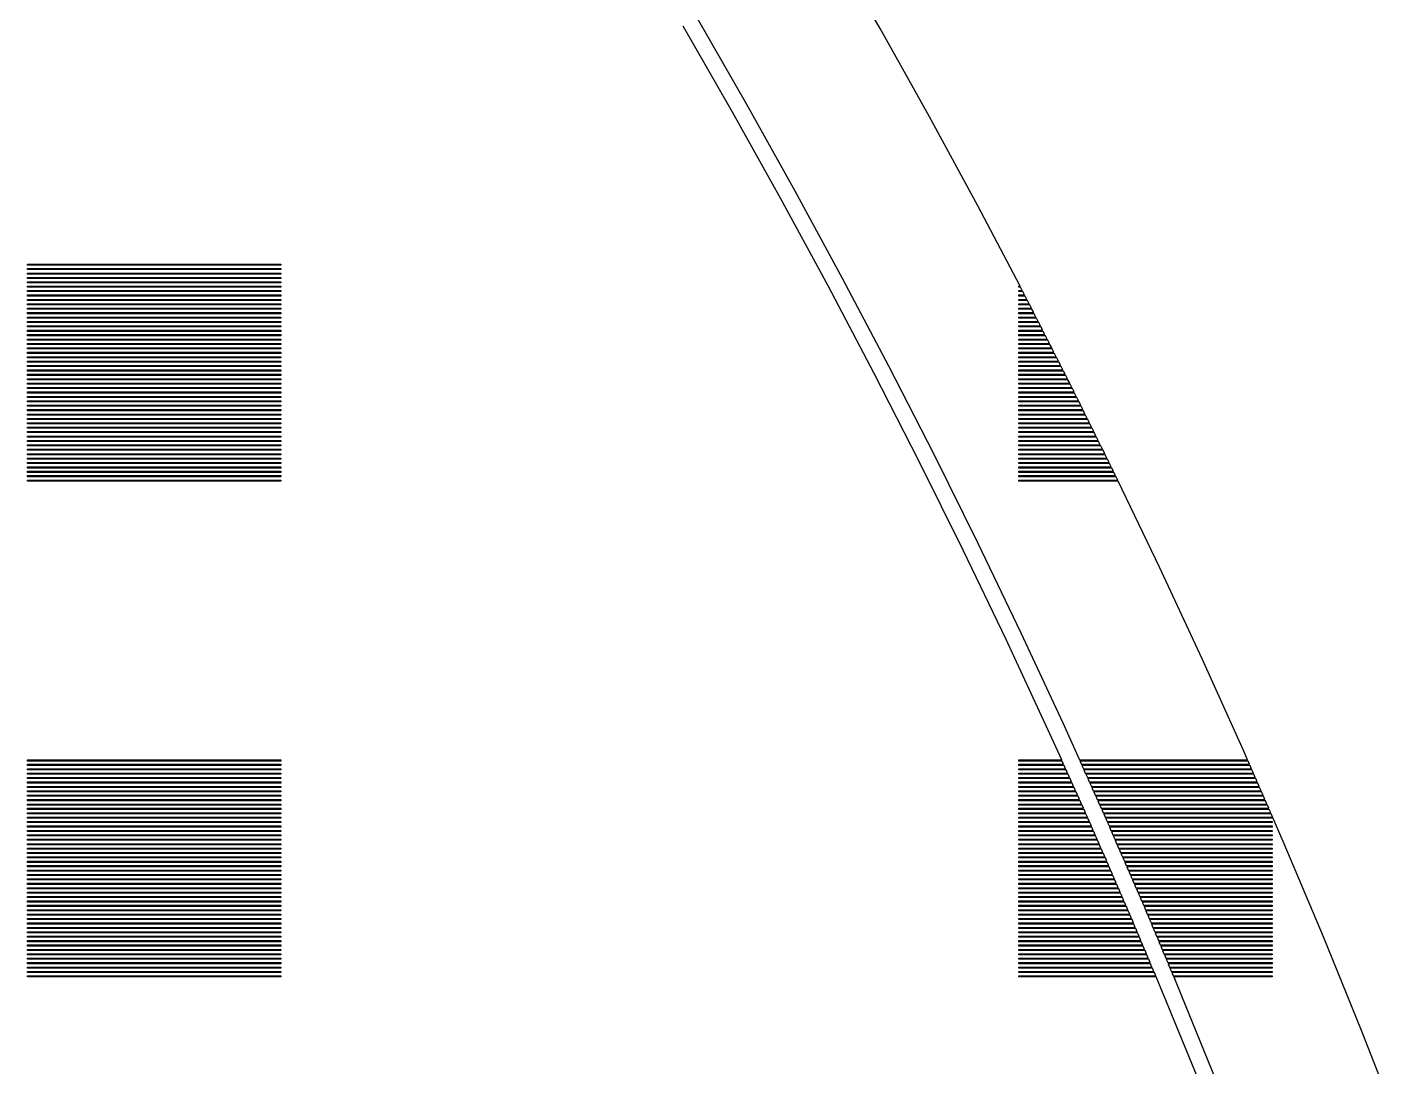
# Model space of a CAD drawing. Extents: x 40 to 187, y -3 to 150.
# Drawn here: x 169.09 to 181.81, y 101.7 to 111.34 of the extents above; entities that cross this region are included whole.
import ezdxf

# ---------------------------------------------------------------- set-up
doc = ezdxf.new("R2010")
doc.units = 0

msp = doc.modelspace()

# ---------------------------------------------------------------- linework, layer by layer
for p, q in [((177.002, 111.334), (176.535, 112.148)), ((175.304, 111.43), (175.763, 110.632)), ((175.632, 110.558), (175.174, 111.355)), ((177.46, 110.514), (177.002, 111.334)), ((175.763, 110.632), (176.212, 109.827)), ((176.08, 109.755), (175.632, 110.558)), ((177.908, 109.689), (177.46, 110.514)), ((176.519, 108.947), (176.08, 109.755)), ((176.212, 109.827), (176.651, 109.017)), ((178.301, 108.943), (177.908, 109.689)), ((169.087, 109.137), (169.087, 109.147)), ((169.087, 109.147), (171.439, 109.147)), ((171.439, 109.137), (169.087, 109.137)), ((169.087, 109.096), (169.087, 109.106)), ((169.087, 109.106), (171.439, 109.106)), ((171.439, 109.096), (169.087, 109.096)), ((171.439, 109.147), (171.439, 109.137)), ((171.439, 109.106), (171.439, 109.096)), ((169.087, 109.055), (169.087, 109.065)), ((169.087, 109.065), (171.439, 109.065)), ((171.439, 109.055), (169.087, 109.055)), ((169.087, 109.014), (169.087, 109.024)), ((169.087, 109.024), (171.439, 109.024)), ((171.439, 109.014), (169.087, 109.014)), ((169.087, 108.973), (169.087, 108.984)), ((169.087, 108.984), (171.439, 108.984)), ((171.439, 108.973), (169.087, 108.973)), ((171.439, 109.065), (171.439, 109.055)), ((171.439, 109.024), (171.439, 109.014)), ((171.439, 108.984), (171.439, 108.973)), ((176.651, 109.017), (177.08, 108.202)), ((169.087, 108.932), (169.087, 108.943)), ((169.087, 108.943), (171.439, 108.943)), ((171.439, 108.932), (169.087, 108.932)), ((169.087, 108.892), (169.087, 108.902)), ((169.087, 108.902), (171.439, 108.902)), ((171.439, 108.892), (169.087, 108.892)), ((169.087, 108.851), (169.087, 108.861)), ((169.087, 108.861), (171.439, 108.861)), ((171.439, 108.851), (169.087, 108.851)), ((171.439, 108.943), (171.439, 108.932)), ((171.439, 108.902), (171.439, 108.892)), ((171.439, 108.861), (171.439, 108.851)), ((176.947, 108.133), (176.519, 108.947)), ((178.29, 108.932), (178.29, 108.943)), ((178.29, 108.943), (178.301, 108.943)), ((178.306, 108.932), (178.29, 108.932)), ((178.29, 108.892), (178.29, 108.902)), ((178.29, 108.902), (178.322, 108.902)), ((178.328, 108.892), (178.29, 108.892)), ((178.29, 108.851), (178.29, 108.861)), ((178.29, 108.861), (178.344, 108.861)), ((178.349, 108.851), (178.29, 108.851)), ((178.322, 108.902), (178.306, 108.932)), ((178.344, 108.861), (178.328, 108.892)), ((178.365, 108.82), (178.349, 108.851)), ((169.087, 108.81), (169.087, 108.82)), ((169.087, 108.82), (171.439, 108.82)), ((171.439, 108.81), (169.087, 108.81)), ((169.087, 108.769), (169.087, 108.779)), ((169.087, 108.779), (171.439, 108.779)), ((171.439, 108.769), (169.087, 108.769)), ((169.087, 108.728), (169.087, 108.738)), ((169.087, 108.738), (171.439, 108.738)), ((171.439, 108.728), (169.087, 108.728)), ((171.439, 108.82), (171.439, 108.81)), ((171.439, 108.779), (171.439, 108.769)), ((171.439, 108.738), (171.439, 108.728)), ((178.29, 108.81), (178.29, 108.82)), ((178.29, 108.82), (178.365, 108.82)), ((178.37, 108.81), (178.29, 108.81)), ((178.29, 108.769), (178.29, 108.779)), ((178.29, 108.779), (178.386, 108.779)), ((178.391, 108.769), (178.29, 108.769)), ((178.29, 108.728), (178.29, 108.738)), ((178.29, 108.738), (178.407, 108.738)), ((178.412, 108.728), (178.29, 108.728)), ((178.386, 108.779), (178.37, 108.81)), ((178.407, 108.738), (178.391, 108.769)), ((178.428, 108.697), (178.412, 108.728)), ((169.087, 108.687), (169.087, 108.697)), ((169.087, 108.697), (171.439, 108.697)), ((171.439, 108.687), (169.087, 108.687)), ((169.087, 108.646), (169.087, 108.656)), ((169.087, 108.656), (171.439, 108.656)), ((171.439, 108.646), (169.087, 108.646)), ((169.087, 108.605), (169.087, 108.615)), ((169.087, 108.615), (171.439, 108.615)), ((171.439, 108.605), (169.087, 108.605)), ((169.087, 108.564), (169.087, 108.575)), ((169.087, 108.575), (171.439, 108.575)), ((171.439, 108.697), (171.439, 108.687)), ((171.439, 108.656), (171.439, 108.646)), ((171.439, 108.615), (171.439, 108.605)), ((171.439, 108.575), (171.439, 108.564)), ((178.29, 108.687), (178.29, 108.697)), ((178.29, 108.697), (178.428, 108.697)), ((178.433, 108.687), (178.29, 108.687)), ((178.29, 108.646), (178.29, 108.656)), ((178.29, 108.656), (178.448, 108.656)), ((178.454, 108.646), (178.29, 108.646)), ((178.29, 108.605), (178.29, 108.615)), ((178.29, 108.615), (178.469, 108.615)), ((178.475, 108.605), (178.29, 108.605)), ((178.29, 108.564), (178.29, 108.575)), ((178.29, 108.575), (178.49, 108.575)), ((178.448, 108.656), (178.433, 108.687)), ((178.469, 108.615), (178.454, 108.646)), ((178.49, 108.575), (178.475, 108.605)), ((171.439, 108.564), (169.087, 108.564)), ((169.087, 108.523), (169.087, 108.534)), ((169.087, 108.534), (171.439, 108.534)), ((171.439, 108.523), (169.087, 108.523)), ((169.087, 108.482), (169.087, 108.493)), ((169.087, 108.493), (171.439, 108.493)), ((171.439, 108.482), (169.087, 108.482)), ((169.087, 108.442), (169.087, 108.452)), ((169.087, 108.452), (171.439, 108.452)), ((171.439, 108.534), (171.439, 108.523)), ((171.439, 108.493), (171.439, 108.482)), ((171.439, 108.452), (171.439, 108.442)), ((178.496, 108.564), (178.29, 108.564)), ((178.29, 108.523), (178.29, 108.534)), ((178.29, 108.534), (178.511, 108.534)), ((178.516, 108.523), (178.29, 108.523)), ((178.29, 108.482), (178.29, 108.493)), ((178.29, 108.493), (178.532, 108.493)), ((178.537, 108.482), (178.29, 108.482)), ((178.29, 108.442), (178.29, 108.452)), ((178.29, 108.452), (178.553, 108.452)), ((178.511, 108.534), (178.496, 108.564)), ((178.532, 108.493), (178.516, 108.523)), ((178.553, 108.452), (178.537, 108.482)), ((171.439, 108.442), (169.087, 108.442)), ((169.087, 108.401), (169.087, 108.411)), ((169.087, 108.411), (171.439, 108.411)), ((171.439, 108.401), (169.087, 108.401)), ((169.087, 108.36), (169.087, 108.37)), ((169.087, 108.37), (171.439, 108.37)), ((171.439, 108.36), (169.087, 108.36)), ((169.087, 108.319), (169.087, 108.329)), ((169.087, 108.329), (171.439, 108.329)), ((171.439, 108.319), (169.087, 108.319)), ((171.439, 108.411), (171.439, 108.401)), ((171.439, 108.37), (171.439, 108.36)), ((171.439, 108.329), (171.439, 108.319)), ((178.558, 108.442), (178.29, 108.442)), ((178.29, 108.401), (178.29, 108.411)), ((178.29, 108.411), (178.574, 108.411)), ((178.579, 108.401), (178.29, 108.401)), ((178.29, 108.36), (178.29, 108.37)), ((178.29, 108.37), (178.595, 108.37)), ((178.6, 108.36), (178.29, 108.36)), ((178.29, 108.319), (178.29, 108.329)), ((178.29, 108.329), (178.616, 108.329)), ((178.621, 108.319), (178.29, 108.319)), ((178.574, 108.411), (178.558, 108.442)), ((178.595, 108.37), (178.579, 108.401)), ((178.616, 108.329), (178.6, 108.36)), ((178.637, 108.288), (178.621, 108.319)), ((169.087, 108.278), (169.087, 108.288)), ((169.087, 108.288), (171.439, 108.288)), ((171.439, 108.278), (169.087, 108.278)), ((169.087, 108.237), (169.087, 108.247)), ((169.087, 108.247), (171.439, 108.247)), ((171.439, 108.237), (169.087, 108.237)), ((169.087, 108.196), (169.087, 108.206)), ((169.087, 108.206), (171.439, 108.206)), ((171.439, 108.196), (169.087, 108.196)), ((171.439, 108.288), (171.439, 108.278)), ((171.439, 108.247), (171.439, 108.237)), ((171.439, 108.206), (171.439, 108.196)), ((177.08, 108.202), (177.5, 107.382)), ((178.29, 108.278), (178.29, 108.288)), ((178.29, 108.288), (178.637, 108.288)), ((178.642, 108.278), (178.29, 108.278)), ((178.29, 108.237), (178.29, 108.247)), ((178.29, 108.247), (178.658, 108.247)), ((178.663, 108.237), (178.29, 108.237)), ((178.29, 108.196), (178.29, 108.206)), ((178.29, 108.206), (178.678, 108.206)), ((178.684, 108.196), (178.29, 108.196)), ((178.658, 108.247), (178.642, 108.278)), ((178.678, 108.206), (178.663, 108.237)), ((178.699, 108.165), (178.684, 108.196)), ((169.087, 108.155), (169.087, 108.165)), ((169.087, 108.165), (171.439, 108.165)), ((171.439, 108.155), (169.087, 108.155)), ((169.087, 108.114), (169.087, 108.125)), ((169.087, 108.125), (171.439, 108.125)), ((171.439, 108.114), (169.087, 108.114)), ((169.087, 108.073), (169.087, 108.084)), ((169.087, 108.084), (171.439, 108.084)), ((171.439, 108.073), (169.087, 108.073)), ((171.439, 108.165), (171.439, 108.155)), ((171.439, 108.125), (171.439, 108.114)), ((171.439, 108.084), (171.439, 108.073)), ((177.366, 107.314), (176.947, 108.133)), ((178.29, 108.155), (178.29, 108.165)), ((178.29, 108.165), (178.699, 108.165)), ((178.705, 108.155), (178.29, 108.155)), ((178.29, 108.114), (178.29, 108.125)), ((178.29, 108.125), (178.72, 108.125)), ((178.725, 108.114), (178.29, 108.114)), ((178.29, 108.073), (178.29, 108.084)), ((178.29, 108.084), (178.741, 108.084)), ((178.746, 108.073), (178.29, 108.073)), ((178.72, 108.125), (178.705, 108.155)), ((178.741, 108.084), (178.725, 108.114)), ((178.762, 108.043), (178.746, 108.073)), ((169.087, 108.033), (169.087, 108.043)), ((169.087, 108.043), (171.439, 108.043)), ((171.439, 108.033), (169.087, 108.033)), ((169.087, 107.992), (169.087, 108.002)), ((169.087, 108.002), (171.439, 108.002)), ((171.439, 107.992), (169.087, 107.992)), ((169.087, 107.951), (169.087, 107.961)), ((169.087, 107.961), (171.439, 107.961)), ((171.439, 107.951), (169.087, 107.951)), ((171.439, 108.043), (171.439, 108.033)), ((171.439, 108.002), (171.439, 107.992)), ((171.439, 107.961), (171.439, 107.951)), ((178.29, 108.033), (178.29, 108.043)), ((178.29, 108.043), (178.762, 108.043)), ((178.767, 108.033), (178.29, 108.033)), ((178.29, 107.992), (178.29, 108.002)), ((178.29, 108.002), (178.783, 108.002)), ((178.788, 107.992), (178.29, 107.992)), ((178.29, 107.951), (178.29, 107.961)), ((178.29, 107.961), (178.803, 107.961)), ((178.808, 107.951), (178.29, 107.951)), ((178.772, 108.022), (178.767, 108.033)), ((178.783, 108.002), (178.772, 108.022)), ((178.803, 107.961), (178.788, 107.992)), ((178.823, 107.92), (178.808, 107.951)), ((169.087, 107.91), (169.087, 107.92)), ((169.087, 107.92), (171.439, 107.92)), ((171.439, 107.91), (169.087, 107.91)), ((169.087, 107.869), (169.087, 107.879)), ((169.087, 107.879), (171.439, 107.879)), ((171.439, 107.869), (169.087, 107.869)), ((169.087, 107.828), (169.087, 107.838)), ((169.087, 107.838), (171.439, 107.838)), ((171.439, 107.828), (169.087, 107.828)), ((171.439, 107.92), (171.439, 107.91)), ((171.439, 107.879), (171.439, 107.869)), ((171.439, 107.838), (171.439, 107.828)), ((178.29, 107.91), (178.29, 107.92)), ((178.29, 107.92), (178.823, 107.92)), ((178.828, 107.91), (178.29, 107.91)), ((178.29, 107.869), (178.29, 107.879)), ((178.29, 107.879), (178.843, 107.879)), ((178.849, 107.869), (178.29, 107.869)), ((178.29, 107.828), (178.29, 107.838)), ((178.29, 107.838), (178.864, 107.838)), ((178.869, 107.828), (178.29, 107.828)), ((178.843, 107.879), (178.828, 107.91)), ((178.864, 107.838), (178.849, 107.869)), ((178.884, 107.797), (178.869, 107.828)), ((169.087, 107.787), (169.087, 107.797)), ((169.087, 107.797), (171.439, 107.797)), ((171.439, 107.787), (169.087, 107.787)), ((169.087, 107.746), (169.087, 107.756)), ((169.087, 107.756), (171.439, 107.756)), ((171.439, 107.746), (169.087, 107.746)), ((169.087, 107.705), (169.087, 107.716)), ((169.087, 107.716), (171.439, 107.716)), ((171.439, 107.705), (169.087, 107.705)), ((171.439, 107.797), (171.439, 107.787)), ((171.439, 107.756), (171.439, 107.746)), ((171.439, 107.716), (171.439, 107.705)), ((178.29, 107.787), (178.29, 107.797)), ((178.29, 107.797), (178.884, 107.797)), ((178.889, 107.787), (178.29, 107.787)), ((178.29, 107.746), (178.29, 107.756)), ((178.29, 107.756), (178.904, 107.756)), ((178.909, 107.746), (178.29, 107.746)), ((178.29, 107.705), (178.29, 107.716)), ((178.29, 107.716), (178.925, 107.716)), ((178.93, 107.705), (178.29, 107.705)), ((178.904, 107.756), (178.889, 107.787)), ((178.925, 107.716), (178.909, 107.746)), ((178.945, 107.675), (178.93, 107.705)), ((169.087, 107.664), (169.087, 107.675)), ((169.087, 107.675), (171.439, 107.675)), ((171.439, 107.664), (169.087, 107.664)), ((169.087, 107.624), (169.087, 107.634)), ((169.087, 107.634), (171.439, 107.634)), ((171.439, 107.624), (169.087, 107.624)), ((169.087, 107.583), (169.087, 107.593)), ((169.087, 107.593), (171.439, 107.593)), ((171.439, 107.583), (169.087, 107.583)), ((169.087, 107.542), (169.087, 107.552)), ((169.087, 107.552), (171.439, 107.552)), ((171.439, 107.675), (171.439, 107.664)), ((171.439, 107.634), (171.439, 107.624)), ((171.439, 107.593), (171.439, 107.583)), ((171.439, 107.552), (171.439, 107.542)), ((178.29, 107.664), (178.29, 107.675)), ((178.29, 107.675), (178.945, 107.675)), ((178.95, 107.664), (178.29, 107.664)), ((178.29, 107.624), (178.29, 107.634)), ((178.29, 107.634), (178.965, 107.634)), ((178.97, 107.624), (178.29, 107.624)), ((178.29, 107.583), (178.29, 107.593)), ((178.29, 107.593), (178.985, 107.593)), ((178.99, 107.583), (178.29, 107.583)), ((178.29, 107.542), (178.29, 107.552)), ((178.29, 107.552), (179.006, 107.552)), ((178.965, 107.634), (178.95, 107.664)), ((178.985, 107.593), (178.97, 107.624)), ((179.006, 107.552), (178.99, 107.583)), ((171.439, 107.542), (169.087, 107.542)), ((169.087, 107.501), (169.087, 107.511)), ((169.087, 107.511), (171.439, 107.511)), ((171.439, 107.501), (169.087, 107.501)), ((169.087, 107.46), (169.087, 107.47)), ((169.087, 107.47), (171.439, 107.47)), ((171.439, 107.46), (169.087, 107.46)), ((169.087, 107.419), (169.087, 107.429)), ((169.087, 107.429), (171.439, 107.429)), ((171.439, 107.511), (171.439, 107.501)), ((171.439, 107.47), (171.439, 107.46)), ((171.439, 107.429), (171.439, 107.419)), ((179.011, 107.542), (178.29, 107.542)), ((178.29, 107.501), (178.29, 107.511)), ((178.29, 107.511), (179.026, 107.511)), ((179.031, 107.501), (178.29, 107.501)), ((178.29, 107.46), (178.29, 107.47)), ((178.29, 107.47), (179.046, 107.47)), ((179.051, 107.46), (178.29, 107.46)), ((178.29, 107.419), (178.29, 107.429)), ((178.29, 107.429), (179.066, 107.429)), ((179.026, 107.511), (179.011, 107.542)), ((179.046, 107.47), (179.031, 107.501)), ((179.066, 107.429), (179.051, 107.46)), ((171.439, 107.419), (169.087, 107.419)), ((169.087, 107.378), (169.087, 107.388)), ((169.087, 107.388), (171.439, 107.388)), ((171.439, 107.378), (169.087, 107.378)), ((169.087, 107.337), (169.087, 107.347)), ((169.087, 107.347), (171.439, 107.347)), ((171.439, 107.337), (169.087, 107.337)), ((169.087, 107.296), (169.087, 107.307)), ((169.087, 107.307), (171.439, 107.307)), ((171.439, 107.388), (171.439, 107.378)), ((171.439, 107.347), (171.439, 107.337)), ((171.439, 107.307), (171.439, 107.296)), ((177.774, 106.491), (177.366, 107.314)), ((177.5, 107.382), (177.909, 106.556)), ((179.072, 107.419), (178.29, 107.419)), ((178.29, 107.378), (178.29, 107.388)), ((178.29, 107.388), (179.087, 107.388)), ((179.092, 107.378), (178.29, 107.378)), ((178.29, 107.337), (178.29, 107.347)), ((178.29, 107.347), (179.107, 107.347)), ((179.112, 107.337), (178.29, 107.337)), ((178.29, 107.296), (178.29, 107.307)), ((178.29, 107.307), (179.127, 107.307)), ((179.087, 107.388), (179.072, 107.419)), ((179.107, 107.347), (179.092, 107.378)), ((179.127, 107.307), (179.112, 107.337)), ((171.439, 107.296), (169.087, 107.296)), ((169.087, 107.255), (169.087, 107.266)), ((169.087, 107.266), (171.439, 107.266)), ((171.439, 107.255), (169.087, 107.255)), ((169.087, 107.214), (169.087, 107.225)), ((169.087, 107.225), (171.439, 107.225)), ((171.439, 107.214), (169.087, 107.214)), ((169.087, 107.174), (169.087, 107.184)), ((169.087, 107.184), (171.439, 107.184)), ((171.439, 107.174), (169.087, 107.174)), ((171.439, 107.266), (171.439, 107.255)), ((171.439, 107.225), (171.439, 107.214)), ((171.439, 107.184), (171.439, 107.174)), ((179.132, 107.296), (178.29, 107.296)), ((178.29, 107.255), (178.29, 107.266)), ((178.29, 107.266), (179.148, 107.266)), ((179.153, 107.255), (178.29, 107.255)), ((178.29, 107.214), (178.29, 107.225)), ((178.29, 107.225), (179.168, 107.225)), ((179.173, 107.214), (178.29, 107.214)), ((178.29, 107.174), (178.29, 107.184)), ((178.29, 107.184), (179.188, 107.184)), ((179.193, 107.174), (178.29, 107.174)), ((179.148, 107.266), (179.132, 107.296)), ((179.168, 107.225), (179.153, 107.255)), ((179.188, 107.184), (179.173, 107.214)), ((179.208, 107.143), (179.193, 107.174)), ((169.087, 107.133), (169.087, 107.143)), ((169.087, 107.143), (171.439, 107.143)), ((171.439, 107.133), (169.087, 107.133)), ((171.439, 107.143), (171.439, 107.133)), ((178.29, 107.133), (178.29, 107.143)), ((178.29, 107.143), (179.208, 107.143)), ((179.213, 107.133), (178.29, 107.133)), ((179.596, 106.335), (179.213, 107.133)), ((177.909, 106.556), (178.308, 105.726)), ((178.172, 105.662), (177.774, 106.491)), ((179.992, 105.484), (179.596, 106.335)), ((178.56, 104.828), (178.172, 105.662)), ((178.308, 105.726), (178.697, 104.891)), ((180.378, 104.628), (179.992, 105.484)), ((178.697, 104.891), (178.852, 104.545)), ((178.688, 104.545), (178.56, 104.828)), ((180.414, 104.545), (180.378, 104.628)), ((169.087, 104.535), (169.087, 104.545)), ((169.087, 104.545), (171.439, 104.545)), ((171.439, 104.535), (169.087, 104.535)), ((169.087, 104.494), (169.087, 104.505)), ((169.087, 104.505), (171.439, 104.505)), ((171.439, 104.545), (171.439, 104.535)), ((171.439, 104.505), (171.439, 104.494)), ((178.29, 104.535), (178.29, 104.545)), ((178.29, 104.545), (178.688, 104.545)), ((178.692, 104.535), (178.29, 104.535)), ((178.29, 104.494), (178.29, 104.505)), ((178.29, 104.505), (178.706, 104.505)), ((178.706, 104.505), (178.692, 104.535)), ((178.852, 104.545), (180.414, 104.545)), ((180.418, 104.535), (178.857, 104.535)), ((178.857, 104.535), (178.871, 104.505)), ((178.871, 104.505), (180.432, 104.505)), ((180.432, 104.505), (180.418, 104.535)), ((171.439, 104.494), (169.087, 104.494)), ((169.087, 104.453), (169.087, 104.464)), ((169.087, 104.464), (171.439, 104.464)), ((171.439, 104.453), (169.087, 104.453)), ((169.087, 104.413), (169.087, 104.423)), ((169.087, 104.423), (171.439, 104.423)), ((171.439, 104.413), (169.087, 104.413)), ((169.087, 104.372), (169.087, 104.382)), ((169.087, 104.382), (171.439, 104.382)), ((171.439, 104.372), (169.087, 104.372)), ((171.439, 104.464), (171.439, 104.453)), ((171.439, 104.423), (171.439, 104.413)), ((171.439, 104.382), (171.439, 104.372)), ((178.711, 104.494), (178.29, 104.494)), ((178.29, 104.453), (178.29, 104.464)), ((178.29, 104.464), (178.724, 104.464)), ((178.729, 104.453), (178.29, 104.453)), ((178.29, 104.413), (178.29, 104.423)), ((178.29, 104.423), (178.743, 104.423)), ((178.747, 104.413), (178.29, 104.413)), ((178.29, 104.372), (178.29, 104.382)), ((178.29, 104.382), (178.761, 104.382)), ((178.766, 104.372), (178.29, 104.372)), ((178.724, 104.464), (178.711, 104.494)), ((178.743, 104.423), (178.729, 104.453)), ((178.761, 104.382), (178.747, 104.413)), ((178.78, 104.341), (178.766, 104.372)), ((180.436, 104.494), (178.875, 104.494)), ((178.875, 104.494), (178.889, 104.464)), ((178.889, 104.464), (180.45, 104.464)), ((180.454, 104.453), (178.894, 104.453)), ((178.894, 104.453), (178.907, 104.423)), ((178.907, 104.423), (180.467, 104.423)), ((180.472, 104.413), (178.912, 104.413)), ((178.912, 104.413), (178.926, 104.382)), ((178.926, 104.382), (180.485, 104.382)), ((180.49, 104.372), (178.93, 104.372)), ((178.93, 104.372), (178.944, 104.341)), ((180.45, 104.464), (180.436, 104.494)), ((180.467, 104.423), (180.454, 104.453)), ((180.485, 104.382), (180.472, 104.413)), ((180.503, 104.341), (180.49, 104.372)), ((169.087, 104.331), (169.087, 104.341)), ((169.087, 104.341), (171.439, 104.341)), ((171.439, 104.331), (169.087, 104.331)), ((169.087, 104.29), (169.087, 104.3)), ((169.087, 104.3), (171.439, 104.3)), ((171.439, 104.29), (169.087, 104.29)), ((169.087, 104.249), (169.087, 104.259)), ((169.087, 104.259), (171.439, 104.259)), ((171.439, 104.249), (169.087, 104.249)), ((171.439, 104.341), (171.439, 104.331)), ((171.439, 104.3), (171.439, 104.29)), ((171.439, 104.259), (171.439, 104.249)), ((178.29, 104.331), (178.29, 104.341)), ((178.29, 104.341), (178.78, 104.341)), ((178.784, 104.331), (178.29, 104.331)), ((178.29, 104.29), (178.29, 104.3)), ((178.29, 104.3), (178.798, 104.3)), ((178.803, 104.29), (178.29, 104.29)), ((178.29, 104.249), (178.29, 104.259)), ((178.29, 104.259), (178.817, 104.259)), ((178.821, 104.249), (178.29, 104.249)), ((178.798, 104.3), (178.784, 104.331)), ((178.817, 104.259), (178.803, 104.29)), ((178.835, 104.218), (178.821, 104.249)), ((178.944, 104.341), (180.503, 104.341)), ((180.507, 104.331), (178.949, 104.331)), ((178.949, 104.331), (178.963, 104.3)), ((178.963, 104.3), (180.521, 104.3)), ((180.525, 104.29), (178.967, 104.29)), ((178.967, 104.29), (178.981, 104.259)), ((178.981, 104.259), (180.539, 104.259)), ((180.543, 104.249), (178.986, 104.249)), ((178.986, 104.249), (179, 104.218)), ((180.521, 104.3), (180.507, 104.331)), ((180.539, 104.259), (180.525, 104.29)), ((180.557, 104.218), (180.543, 104.249)), ((169.087, 104.208), (169.087, 104.218)), ((169.087, 104.218), (171.439, 104.218)), ((171.439, 104.208), (169.087, 104.208)), ((169.087, 104.167), (169.087, 104.177)), ((169.087, 104.177), (171.439, 104.177)), ((171.439, 104.167), (169.087, 104.167)), ((169.087, 104.126), (169.087, 104.136)), ((169.087, 104.136), (171.439, 104.136)), ((171.439, 104.126), (169.087, 104.126)), ((171.439, 104.218), (171.439, 104.208)), ((171.439, 104.177), (171.439, 104.167)), ((171.439, 104.136), (171.439, 104.126)), ((178.29, 104.208), (178.29, 104.218)), ((178.29, 104.218), (178.835, 104.218)), ((178.84, 104.208), (178.29, 104.208)), ((178.29, 104.167), (178.29, 104.177)), ((178.29, 104.177), (178.853, 104.177)), ((178.858, 104.167), (178.29, 104.167)), ((178.29, 104.126), (178.29, 104.136)), ((178.29, 104.136), (178.872, 104.136)), ((178.877, 104.126), (178.29, 104.126)), ((178.853, 104.177), (178.84, 104.208)), ((178.872, 104.136), (178.858, 104.167)), ((178.89, 104.096), (178.877, 104.126)), ((179, 104.218), (180.557, 104.218)), ((180.561, 104.208), (179.004, 104.208)), ((179.004, 104.208), (179.018, 104.177)), ((179.018, 104.177), (180.574, 104.177)), ((180.579, 104.167), (179.023, 104.167)), ((179.023, 104.167), (179.036, 104.136)), ((179.036, 104.136), (180.592, 104.136)), ((180.597, 104.126), (179.041, 104.126)), ((179.041, 104.126), (179.055, 104.096)), ((180.574, 104.177), (180.561, 104.208)), ((180.592, 104.136), (180.579, 104.167)), ((180.61, 104.096), (180.597, 104.126)), ((169.087, 104.085), (169.087, 104.096)), ((169.087, 104.096), (171.439, 104.096)), ((171.439, 104.085), (169.087, 104.085)), ((169.087, 104.044), (169.087, 104.055)), ((169.087, 104.055), (171.439, 104.055)), ((171.439, 104.044), (169.087, 104.044)), ((169.087, 104.004), (169.087, 104.014)), ((169.087, 104.014), (171.439, 104.014)), ((171.439, 104.004), (169.087, 104.004)), ((171.439, 104.096), (171.439, 104.085)), ((171.439, 104.055), (171.439, 104.044)), ((171.439, 104.014), (171.439, 104.004)), ((178.29, 104.085), (178.29, 104.096)), ((178.29, 104.096), (178.89, 104.096)), ((178.895, 104.085), (178.29, 104.085)), ((178.29, 104.044), (178.29, 104.055)), ((178.29, 104.055), (178.909, 104.055)), ((178.913, 104.044), (178.29, 104.044)), ((178.29, 104.004), (178.29, 104.014)), ((178.29, 104.014), (178.927, 104.014)), ((178.932, 104.004), (178.29, 104.004)), ((178.909, 104.055), (178.895, 104.085)), ((178.927, 104.014), (178.913, 104.044)), ((178.938, 103.99), (178.932, 104.004)), ((178.945, 103.973), (178.938, 103.99)), ((179.055, 104.096), (180.61, 104.096)), ((180.614, 104.085), (179.059, 104.085)), ((179.059, 104.085), (179.073, 104.055)), ((179.073, 104.055), (180.628, 104.055)), ((180.632, 104.044), (179.078, 104.044)), ((179.078, 104.044), (179.091, 104.014)), ((179.091, 104.014), (180.642, 104.014)), ((180.642, 104.004), (179.096, 104.004)), ((179.096, 104.004), (179.109, 103.973)), ((180.628, 104.055), (180.614, 104.085)), ((180.753, 103.768), (180.632, 104.044)), ((180.642, 104.014), (180.642, 104.004)), ((169.087, 103.963), (169.087, 103.973)), ((169.087, 103.973), (171.439, 103.973)), ((171.439, 103.963), (169.087, 103.963)), ((169.087, 103.922), (169.087, 103.932)), ((169.087, 103.932), (171.439, 103.932)), ((171.439, 103.922), (169.087, 103.922)), ((169.087, 103.881), (169.087, 103.891)), ((169.087, 103.891), (171.439, 103.891)), ((171.439, 103.881), (169.087, 103.881)), ((171.439, 103.973), (171.439, 103.963)), ((171.439, 103.932), (171.439, 103.922)), ((171.439, 103.891), (171.439, 103.881)), ((178.29, 103.963), (178.29, 103.973)), ((178.29, 103.973), (178.945, 103.973)), ((178.95, 103.963), (178.29, 103.963)), ((178.29, 103.922), (178.29, 103.932)), ((178.29, 103.932), (178.963, 103.932)), ((178.968, 103.922), (178.29, 103.922)), ((178.29, 103.881), (178.29, 103.891)), ((178.29, 103.891), (178.981, 103.891)), ((178.986, 103.881), (178.29, 103.881)), ((178.963, 103.932), (178.95, 103.963)), ((178.981, 103.891), (178.968, 103.922)), ((178.999, 103.85), (178.986, 103.881)), ((179.109, 103.973), (180.642, 103.973)), ((180.642, 103.963), (179.113, 103.963)), ((179.113, 103.963), (179.127, 103.932)), ((179.127, 103.932), (180.642, 103.932)), ((180.642, 103.922), (179.131, 103.922)), ((179.131, 103.922), (179.145, 103.891)), ((179.145, 103.891), (180.642, 103.891)), ((180.642, 103.881), (179.149, 103.881)), ((179.149, 103.881), (179.163, 103.85)), ((180.642, 103.973), (180.642, 103.963)), ((180.642, 103.932), (180.642, 103.922)), ((180.642, 103.891), (180.642, 103.881)), ((169.087, 103.84), (169.087, 103.85)), ((169.087, 103.85), (171.439, 103.85)), ((171.439, 103.84), (169.087, 103.84)), ((169.087, 103.799), (169.087, 103.809)), ((169.087, 103.809), (171.439, 103.809)), ((171.439, 103.799), (169.087, 103.799)), ((169.087, 103.758), (169.087, 103.768)), ((169.087, 103.768), (171.439, 103.768)), ((171.439, 103.758), (169.087, 103.758)), ((171.439, 103.85), (171.439, 103.84)), ((171.439, 103.809), (171.439, 103.799)), ((171.439, 103.768), (171.439, 103.758)), ((178.29, 103.84), (178.29, 103.85)), ((178.29, 103.85), (178.999, 103.85)), ((179.003, 103.84), (178.29, 103.84)), ((178.29, 103.799), (178.29, 103.809)), ((178.29, 103.809), (179.017, 103.809)), ((179.021, 103.799), (178.29, 103.799)), ((178.29, 103.758), (178.29, 103.768)), ((178.29, 103.768), (179.035, 103.768)), ((179.039, 103.758), (178.29, 103.758)), ((179.017, 103.809), (179.003, 103.84)), ((179.035, 103.768), (179.021, 103.799)), ((179.052, 103.727), (179.039, 103.758)), ((179.163, 103.85), (180.642, 103.85)), ((180.642, 103.84), (179.167, 103.84)), ((179.167, 103.84), (179.18, 103.809)), ((179.18, 103.809), (180.642, 103.809)), ((180.642, 103.799), (179.185, 103.799)), ((179.185, 103.799), (179.198, 103.768)), ((179.198, 103.768), (180.642, 103.768)), ((180.642, 103.758), (179.203, 103.758)), ((179.203, 103.758), (179.216, 103.727)), ((180.642, 103.85), (180.642, 103.84)), ((180.642, 103.809), (180.642, 103.799)), ((180.642, 103.768), (180.642, 103.758)), ((181.118, 102.902), (180.753, 103.768)), ((169.087, 103.717), (169.087, 103.727)), ((169.087, 103.727), (171.439, 103.727)), ((171.439, 103.717), (169.087, 103.717)), ((169.087, 103.676), (169.087, 103.687)), ((169.087, 103.687), (171.439, 103.687)), ((171.439, 103.676), (169.087, 103.676)), ((169.087, 103.635), (169.087, 103.646)), ((169.087, 103.646), (171.439, 103.646)), ((171.439, 103.635), (169.087, 103.635)), ((171.439, 103.727), (171.439, 103.717)), ((171.439, 103.687), (171.439, 103.676)), ((171.439, 103.646), (171.439, 103.635)), ((178.29, 103.717), (178.29, 103.727)), ((178.29, 103.727), (179.052, 103.727)), ((179.057, 103.717), (178.29, 103.717)), ((178.29, 103.676), (178.29, 103.687)), ((178.29, 103.687), (179.07, 103.687)), ((179.075, 103.676), (178.29, 103.676)), ((178.29, 103.635), (178.29, 103.646)), ((178.29, 103.646), (179.088, 103.646)), ((179.093, 103.635), (178.29, 103.635)), ((179.07, 103.687), (179.057, 103.717)), ((179.088, 103.646), (179.075, 103.676)), ((179.106, 103.605), (179.093, 103.635)), ((179.216, 103.727), (180.642, 103.727)), ((180.642, 103.717), (179.22, 103.717)), ((179.22, 103.717), (179.234, 103.687)), ((179.234, 103.687), (180.642, 103.687)), ((180.642, 103.676), (179.238, 103.676)), ((179.238, 103.676), (179.252, 103.646)), ((179.252, 103.646), (180.642, 103.646)), ((180.642, 103.635), (179.256, 103.635)), ((179.256, 103.635), (179.27, 103.605)), ((180.642, 103.727), (180.642, 103.717)), ((180.642, 103.687), (180.642, 103.676)), ((180.642, 103.646), (180.642, 103.635)), ((169.087, 103.594), (169.087, 103.605)), ((169.087, 103.605), (171.439, 103.605)), ((171.439, 103.594), (169.087, 103.594)), ((169.087, 103.554), (169.087, 103.564)), ((169.087, 103.564), (171.439, 103.564)), ((171.439, 103.554), (169.087, 103.554)), ((169.087, 103.513), (169.087, 103.523)), ((169.087, 103.523), (171.439, 103.523)), ((171.439, 103.513), (169.087, 103.513)), ((169.087, 103.472), (169.087, 103.482)), ((169.087, 103.482), (171.439, 103.482)), ((171.439, 103.605), (171.439, 103.594)), ((171.439, 103.564), (171.439, 103.554)), ((171.439, 103.523), (171.439, 103.513)), ((171.439, 103.482), (171.439, 103.472)), ((178.29, 103.594), (178.29, 103.605)), ((178.29, 103.605), (179.106, 103.605)), ((179.11, 103.594), (178.29, 103.594)), ((178.29, 103.554), (178.29, 103.564)), ((178.29, 103.564), (179.124, 103.564)), ((179.128, 103.554), (178.29, 103.554)), ((178.29, 103.513), (178.29, 103.523)), ((178.29, 103.523), (179.142, 103.523)), ((179.146, 103.513), (178.29, 103.513)), ((178.29, 103.472), (178.29, 103.482)), ((178.29, 103.482), (179.159, 103.482)), ((179.124, 103.564), (179.11, 103.594)), ((179.142, 103.523), (179.128, 103.554)), ((179.159, 103.482), (179.146, 103.513)), ((179.27, 103.605), (180.642, 103.605)), ((180.642, 103.594), (179.274, 103.594)), ((179.274, 103.594), (179.287, 103.564)), ((179.287, 103.564), (180.642, 103.564)), ((180.642, 103.554), (179.292, 103.554)), ((179.292, 103.554), (179.305, 103.523)), ((179.305, 103.523), (180.642, 103.523)), ((180.642, 103.513), (179.31, 103.513)), ((179.31, 103.513), (179.323, 103.482)), ((179.323, 103.482), (180.642, 103.482)), ((180.642, 103.605), (180.642, 103.594)), ((180.642, 103.564), (180.642, 103.554)), ((180.642, 103.523), (180.642, 103.513)), ((180.642, 103.482), (180.642, 103.472)), ((171.439, 103.472), (169.087, 103.472)), ((169.087, 103.431), (169.087, 103.441)), ((169.087, 103.441), (171.439, 103.441)), ((171.439, 103.431), (169.087, 103.431)), ((169.087, 103.39), (169.087, 103.4)), ((169.087, 103.4), (171.439, 103.4)), ((171.439, 103.39), (169.087, 103.39)), ((169.087, 103.349), (169.087, 103.359)), ((169.087, 103.359), (171.439, 103.359)), ((171.439, 103.441), (171.439, 103.431)), ((171.439, 103.4), (171.439, 103.39)), ((171.439, 103.359), (171.439, 103.349)), ((179.164, 103.472), (178.29, 103.472)), ((178.29, 103.431), (178.29, 103.441)), ((178.29, 103.441), (179.177, 103.441)), ((179.182, 103.431), (178.29, 103.431)), ((178.29, 103.39), (178.29, 103.4)), ((178.29, 103.4), (179.195, 103.4)), ((179.199, 103.39), (178.29, 103.39)), ((178.29, 103.349), (178.29, 103.359)), ((178.29, 103.359), (179.213, 103.359)), ((179.177, 103.441), (179.164, 103.472)), ((179.195, 103.4), (179.182, 103.431)), ((179.213, 103.359), (179.199, 103.39)), ((180.642, 103.472), (179.327, 103.472)), ((179.327, 103.472), (179.341, 103.441)), ((179.341, 103.441), (180.642, 103.441)), ((180.642, 103.431), (179.345, 103.431)), ((179.345, 103.431), (179.359, 103.4)), ((179.359, 103.4), (180.642, 103.4)), ((180.642, 103.39), (179.363, 103.39)), ((179.363, 103.39), (179.376, 103.359)), ((179.376, 103.359), (180.642, 103.359)), ((180.642, 103.441), (180.642, 103.431)), ((180.642, 103.4), (180.642, 103.39)), ((180.642, 103.359), (180.642, 103.349)), ((171.439, 103.349), (169.087, 103.349)), ((169.087, 103.308), (169.087, 103.318)), ((169.087, 103.318), (171.439, 103.318)), ((171.439, 103.308), (169.087, 103.308)), ((169.087, 103.267), (169.087, 103.277)), ((169.087, 103.277), (171.439, 103.277)), ((171.439, 103.267), (169.087, 103.267)), ((169.087, 103.226), (169.087, 103.237)), ((169.087, 103.237), (171.439, 103.237)), ((171.439, 103.226), (169.087, 103.226)), ((171.439, 103.318), (171.439, 103.308)), ((171.439, 103.277), (171.439, 103.267)), ((171.439, 103.237), (171.439, 103.226)), ((179.217, 103.349), (178.29, 103.349)), ((178.29, 103.308), (178.29, 103.318)), ((178.29, 103.318), (179.231, 103.318)), ((179.235, 103.308), (178.29, 103.308)), ((178.29, 103.267), (178.29, 103.277)), ((178.29, 103.277), (179.249, 103.277)), ((179.253, 103.267), (178.29, 103.267)), ((178.29, 103.226), (178.29, 103.237)), ((178.29, 103.237), (179.266, 103.237)), ((179.271, 103.226), (178.29, 103.226)), ((179.231, 103.318), (179.217, 103.349)), ((179.249, 103.277), (179.235, 103.308)), ((179.266, 103.237), (179.253, 103.267)), ((179.284, 103.196), (179.271, 103.226)), ((180.642, 103.349), (179.381, 103.349)), ((179.381, 103.349), (179.394, 103.318)), ((179.394, 103.318), (180.642, 103.318)), ((180.642, 103.308), (179.399, 103.308)), ((179.399, 103.308), (179.412, 103.277)), ((179.412, 103.277), (180.642, 103.277)), ((180.642, 103.267), (179.417, 103.267)), ((179.417, 103.267), (179.43, 103.237)), ((179.43, 103.237), (180.642, 103.237)), ((180.642, 103.226), (179.434, 103.226)), ((179.434, 103.226), (179.443, 103.206)), ((180.642, 103.318), (180.642, 103.308)), ((180.642, 103.277), (180.642, 103.267)), ((180.642, 103.237), (180.642, 103.226)), ((169.087, 103.185), (169.087, 103.196)), ((169.087, 103.196), (171.439, 103.196)), ((171.439, 103.185), (169.087, 103.185)), ((169.087, 103.145), (169.087, 103.155)), ((169.087, 103.155), (171.439, 103.155)), ((171.439, 103.145), (169.087, 103.145)), ((169.087, 103.104), (169.087, 103.114)), ((169.087, 103.114), (171.439, 103.114)), ((171.439, 103.104), (169.087, 103.104)), ((171.439, 103.196), (171.439, 103.185)), ((171.439, 103.155), (171.439, 103.145)), ((171.439, 103.114), (171.439, 103.104)), ((178.29, 103.185), (178.29, 103.196)), ((178.29, 103.196), (179.284, 103.196)), ((179.289, 103.185), (178.29, 103.185)), ((178.29, 103.145), (178.29, 103.155)), ((178.29, 103.155), (179.302, 103.155)), ((179.306, 103.145), (178.29, 103.145)), ((178.29, 103.104), (178.29, 103.114)), ((178.29, 103.114), (179.319, 103.114)), ((179.324, 103.104), (178.29, 103.104)), ((179.302, 103.155), (179.289, 103.185)), ((179.319, 103.114), (179.306, 103.145)), ((179.337, 103.073), (179.324, 103.104)), ((179.443, 103.206), (179.448, 103.196)), ((179.448, 103.196), (180.642, 103.196)), ((180.642, 103.185), (179.452, 103.185)), ((179.452, 103.185), (179.465, 103.155)), ((179.465, 103.155), (180.642, 103.155)), ((180.642, 103.145), (179.469, 103.145)), ((179.469, 103.145), (179.482, 103.114)), ((179.482, 103.114), (180.642, 103.114)), ((180.642, 103.104), (179.486, 103.104)), ((179.486, 103.104), (179.499, 103.073)), ((180.642, 103.196), (180.642, 103.185)), ((180.642, 103.155), (180.642, 103.145)), ((180.642, 103.114), (180.642, 103.104)), ((169.087, 103.063), (169.087, 103.073)), ((169.087, 103.073), (171.439, 103.073)), ((171.439, 103.063), (169.087, 103.063)), ((169.087, 103.022), (169.087, 103.032)), ((169.087, 103.032), (171.439, 103.032)), ((171.439, 103.022), (169.087, 103.022)), ((169.087, 102.981), (169.087, 102.991)), ((169.087, 102.991), (171.439, 102.991)), ((171.439, 102.981), (169.087, 102.981)), ((171.439, 103.073), (171.439, 103.063)), ((171.439, 103.032), (171.439, 103.022)), ((171.439, 102.991), (171.439, 102.981)), ((178.29, 103.063), (178.29, 103.073)), ((178.29, 103.073), (179.337, 103.073)), ((179.341, 103.063), (178.29, 103.063)), ((178.29, 103.022), (178.29, 103.032)), ((178.29, 103.032), (179.354, 103.032)), ((179.358, 103.022), (178.29, 103.022)), ((178.29, 102.981), (178.29, 102.991)), ((178.29, 102.991), (179.371, 102.991)), ((179.375, 102.981), (178.29, 102.981)), ((179.354, 103.032), (179.341, 103.063)), ((179.371, 102.991), (179.358, 103.022)), ((179.388, 102.95), (179.375, 102.981)), ((179.499, 103.073), (180.642, 103.073)), ((180.642, 103.063), (179.504, 103.063)), ((179.504, 103.063), (179.517, 103.032)), ((179.517, 103.032), (180.642, 103.032)), ((180.642, 103.022), (179.521, 103.022)), ((179.521, 103.022), (179.534, 102.991)), ((179.534, 102.991), (180.642, 102.991)), ((180.642, 102.981), (179.538, 102.981)), ((179.538, 102.981), (179.551, 102.95)), ((180.642, 103.073), (180.642, 103.063)), ((180.642, 103.032), (180.642, 103.022)), ((180.642, 102.991), (180.642, 102.981)), ((169.087, 102.94), (169.087, 102.95)), ((169.087, 102.95), (171.439, 102.95)), ((171.439, 102.94), (169.087, 102.94)), ((169.087, 102.899), (169.087, 102.909)), ((169.087, 102.909), (171.439, 102.909)), ((171.439, 102.899), (169.087, 102.899)), ((169.087, 102.858), (169.087, 102.868)), ((169.087, 102.868), (171.439, 102.868)), ((171.439, 102.858), (169.087, 102.858)), ((171.439, 102.95), (171.439, 102.94)), ((171.439, 102.909), (171.439, 102.899)), ((171.439, 102.868), (171.439, 102.858)), ((178.29, 102.94), (178.29, 102.95)), ((178.29, 102.95), (179.388, 102.95)), ((179.393, 102.94), (178.29, 102.94)), ((178.29, 102.899), (178.29, 102.909)), ((178.29, 102.909), (179.406, 102.909)), ((179.41, 102.899), (178.29, 102.899)), ((178.29, 102.858), (178.29, 102.868)), ((178.29, 102.868), (179.423, 102.868)), ((179.427, 102.858), (178.29, 102.858)), ((179.406, 102.909), (179.393, 102.94)), ((179.423, 102.868), (179.41, 102.899)), ((179.44, 102.828), (179.427, 102.858)), ((179.551, 102.95), (180.642, 102.95)), ((180.642, 102.94), (179.555, 102.94)), ((179.555, 102.94), (179.568, 102.909)), ((179.568, 102.909), (180.642, 102.909)), ((180.642, 102.899), (179.573, 102.899)), ((179.573, 102.899), (179.586, 102.868)), ((179.586, 102.868), (180.642, 102.868)), ((180.642, 102.858), (179.59, 102.858)), ((179.59, 102.858), (179.603, 102.828)), ((180.642, 102.95), (180.642, 102.94)), ((180.642, 102.909), (180.642, 102.899)), ((180.642, 102.868), (180.642, 102.858)), ((181.472, 102.033), (181.118, 102.902)), ((169.087, 102.817), (169.087, 102.828)), ((169.087, 102.828), (171.439, 102.828)), ((171.439, 102.817), (169.087, 102.817)), ((169.087, 102.776), (169.087, 102.787)), ((169.087, 102.787), (171.439, 102.787)), ((171.439, 102.776), (169.087, 102.776)), ((169.087, 102.736), (169.087, 102.746)), ((169.087, 102.746), (171.439, 102.746)), ((171.439, 102.736), (169.087, 102.736)), ((171.439, 102.828), (171.439, 102.817)), ((171.439, 102.787), (171.439, 102.776)), ((171.439, 102.746), (171.439, 102.736)), ((178.29, 102.817), (178.29, 102.828)), ((178.29, 102.828), (179.44, 102.828)), ((179.444, 102.817), (178.29, 102.817)), ((178.29, 102.776), (178.29, 102.787)), ((178.29, 102.787), (179.457, 102.787)), ((179.462, 102.776), (178.29, 102.776)), ((178.29, 102.736), (178.29, 102.746)), ((178.29, 102.746), (179.475, 102.746)), ((179.479, 102.736), (178.29, 102.736)), ((179.457, 102.787), (179.444, 102.817)), ((179.475, 102.746), (179.462, 102.776)), ((179.492, 102.705), (179.479, 102.736)), ((179.603, 102.828), (180.642, 102.828)), ((180.642, 102.817), (179.607, 102.817)), ((179.607, 102.817), (179.62, 102.787)), ((179.62, 102.787), (180.642, 102.787)), ((180.642, 102.776), (179.624, 102.776)), ((179.624, 102.776), (179.637, 102.746)), ((179.637, 102.746), (180.642, 102.746)), ((180.642, 102.736), (179.642, 102.736)), ((179.642, 102.736), (179.655, 102.705)), ((180.642, 102.828), (180.642, 102.817)), ((180.642, 102.787), (180.642, 102.776)), ((180.642, 102.746), (180.642, 102.736)), ((169.087, 102.695), (169.087, 102.705)), ((169.087, 102.705), (171.439, 102.705)), ((171.439, 102.695), (169.087, 102.695)), ((169.087, 102.654), (169.087, 102.664)), ((169.087, 102.664), (171.439, 102.664)), ((171.439, 102.654), (169.087, 102.654)), ((169.087, 102.613), (169.087, 102.623)), ((169.087, 102.623), (171.439, 102.623)), ((171.439, 102.613), (169.087, 102.613)), ((171.439, 102.705), (171.439, 102.695)), ((171.439, 102.664), (171.439, 102.654)), ((171.439, 102.623), (171.439, 102.613)), ((178.29, 102.695), (178.29, 102.705)), ((178.29, 102.705), (179.492, 102.705)), ((179.496, 102.695), (178.29, 102.695)), ((178.29, 102.654), (178.29, 102.664)), ((178.29, 102.664), (179.509, 102.664)), ((179.513, 102.654), (178.29, 102.654)), ((178.29, 102.613), (178.29, 102.623)), ((178.29, 102.623), (179.526, 102.623)), ((179.531, 102.613), (178.29, 102.613)), ((179.509, 102.664), (179.496, 102.695)), ((179.526, 102.623), (179.513, 102.654)), ((179.543, 102.582), (179.531, 102.613)), ((179.655, 102.705), (180.642, 102.705)), ((180.642, 102.695), (179.659, 102.695)), ((179.659, 102.695), (179.672, 102.664)), ((179.672, 102.664), (180.642, 102.664)), ((180.642, 102.654), (179.676, 102.654)), ((179.676, 102.654), (179.689, 102.623)), ((179.689, 102.623), (180.642, 102.623)), ((180.642, 102.613), (179.693, 102.613)), ((179.693, 102.613), (179.706, 102.582)), ((180.642, 102.705), (180.642, 102.695)), ((180.642, 102.664), (180.642, 102.654)), ((180.642, 102.623), (180.642, 102.613)), ((169.087, 102.572), (169.087, 102.582)), ((169.087, 102.582), (171.439, 102.582)), ((171.439, 102.572), (169.087, 102.572)), ((169.087, 102.531), (169.087, 102.541)), ((169.087, 102.541), (171.439, 102.541)), ((171.439, 102.531), (169.087, 102.531)), ((171.439, 102.582), (171.439, 102.572)), ((171.439, 102.541), (171.439, 102.531)), ((178.29, 102.572), (178.29, 102.582)), ((178.29, 102.582), (179.543, 102.582)), ((179.548, 102.572), (178.29, 102.572)), ((178.29, 102.531), (178.29, 102.541)), ((178.29, 102.541), (179.561, 102.541)), ((179.565, 102.531), (178.29, 102.531)), ((179.561, 102.541), (179.548, 102.572)), ((179.662, 102.3), (179.565, 102.531)), ((179.706, 102.582), (180.642, 102.582)), ((180.642, 102.572), (179.711, 102.572)), ((179.711, 102.572), (179.723, 102.541)), ((179.723, 102.541), (180.642, 102.541)), ((180.642, 102.531), (179.728, 102.531)), ((179.728, 102.531), (179.801, 102.357)), ((180.642, 102.582), (180.642, 102.572)), ((180.642, 102.541), (180.642, 102.531)), ((179.801, 102.357), (180.148, 101.504)), ((180.009, 101.448), (179.662, 102.3)), ((181.815, 101.159), (181.472, 102.033))]:
    msp.add_line(p, q)

doc.saveas('drawing.dxf')
